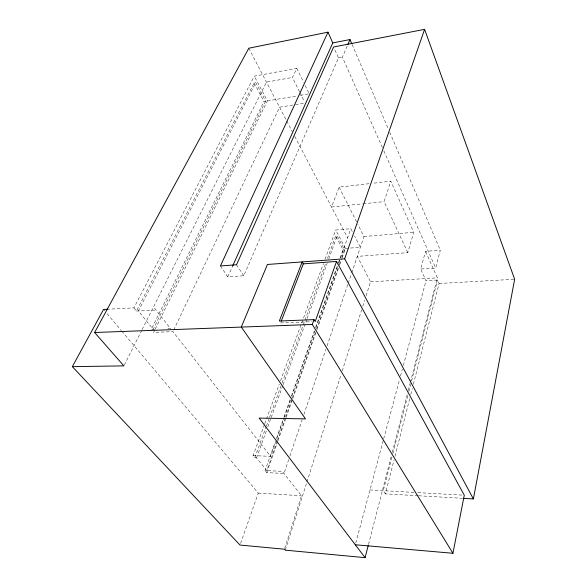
<?xml version="1.0" encoding="UTF-8"?>
<svg xmlns="http://www.w3.org/2000/svg" width="587" height="587" viewBox="0 0 587 587"><rect width="100%" height="100%" fill="white"/><g stroke="black" fill="none" stroke-linecap="round" stroke-linejoin="round"><path stroke-width="0.44" stroke-dasharray="2.94 2.2" d="M418.039 495.736L385.38 493.85L394.046 459.9M394.956 456.348L409.858 398.001M410.761 394.449L412.272 388.535M413.365 384.272L439.098 283.514L437.55 280.043L426.03 280.711L420.666 269.022L425.546 251.324L440.323 250.231L435.649 268.054L420.666 269.022M368.519 544.369L391.382 455.828M392.299 452.284L407.393 393.848M408.31 390.304L410.137 383.223M410.364 382.335L437.352 277.856L425.546 251.324M391.955 457.046L383.289 490.681L385.38 493.85M392.864 453.509L407.914 395.095M408.823 391.558L410.643 384.478M411.56 380.934L437.55 280.043M355.773 542.99L383.465 439.619M383.7 438.731L399.549 379.584M400.495 376.054L402.381 368.988M403.328 365.459L426.03 280.711M366.097 295.811L370.536 281.826L357.278 256.387L407.796 252.645L413.725 232.313L390.803 181.214L372.664 183.283M285.275 550.151L306.656 482.852M306.935 481.978L341.098 374.477M342.206 370.977L361.651 309.797M362.759 306.297L364.703 300.184M284.724 548.346L301.476 495.758L282.369 471.368L265.104 470.532L275.149 442.077M407.796 252.645L384.081 201.62L390.803 181.214M288.701 459.57L284.013 473.467L266.784 472.616L265.104 470.532M289.875 456.099L302.188 419.632M303.941 414.422L325.924 349.294M327.098 345.824L347.9 284.174M348.194 283.308L351.422 273.755M351.716 272.882L363.984 236.539L357.865 224.381M277.13 441.27L266.814 470.62L256.563 457.867L254.831 457.794L253.078 455.629L264.436 424.628M277.431 440.411L285.326 417.973M285.627 417.108L291.996 398.984M292.304 398.118L316.268 329.938M316.569 329.08L338.112 267.797M339.33 264.348L340.541 260.892M341.751 257.444L344.488 249.673L337.151 235.864L335.654 235.996L327.194 259.212M266.784 472.616L277.68 441.578M277.981 440.712L285.847 418.296M286.148 417.438L292.509 399.329M292.81 398.47L315.806 332.946M317.017 329.498L339.418 265.691M339.719 264.832L341.839 258.794M342.14 257.935L345.472 248.448L335.727 230.053L350.828 228.688L352.486 231.924M276.668 437.77L283.668 417.937M283.969 417.071L290.969 397.238M291.269 396.379L314.397 330.848M315.615 327.399L338.134 263.585M338.435 262.727L342.999 249.791L335.654 235.996M253.078 455.629L270.585 456.319L276.367 439.92M276.675 439.054L283.976 418.333M284.284 417.467L290.675 399.336M291.893 395.88L314.727 331.105M315.945 327.649L337.562 266.329M338.78 262.873L350.828 228.688M240.604 543.357L258.295 493.095L121.854 331.185M254.831 457.794L266.109 426.844M266.417 425.986L269.242 418.252M269.55 417.386L281.767 383.861M282.083 383.003L325.631 263.504M256.563 457.867L266.557 430.33M267.804 426.888L270.93 418.282M271.245 417.423L282.802 385.586M283.11 384.727L306.854 319.335M307.162 318.47L327.157 263.402M328.72 259.102L337.151 235.864M264.752 423.77L279.265 384.162M280.527 380.721L323.43 263.629M325.007 259.322L335.727 230.053M369.04 183.702L339.117 187.114L331.567 207.042L362.355 203.865M382.364 147.55L342.404 57.174L347.46 45.419M220.433 265.955L227.785 276.851L243.766 275.765L338.486 57.908L334.663 49.323M227.785 276.851L232.665 265.984M299.561 91.821L292.436 77.44L296.795 68.283L254.288 76.171L133.924 307.882L108.903 309.173M173.73 329.989L279.551 107.216L294.527 104.75M154.858 329.879L153.647 332.337L172.945 331.648L270.585 456.319M155.262 329.058L267.378 100.913L254.288 76.171M133.924 307.882L136.448 311.015L254.105 82.914L255.771 82.606L265.64 101.191L263.996 101.47L151.241 329.358L156.641 329.153M265.64 101.191L153.156 329.285L138.385 310.919L255.771 82.606M124.275 365.077L141.746 330.312M142.149 329.498L266.483 82.129L292.436 77.44M338.486 57.908L342.404 57.174M267.378 100.913L296.773 95.923M300.331 95.321L309.239 93.81L305.225 85.577M295.408 104.603L305.101 103.011M363.258 203.77L384.081 201.62M363.984 236.539L413.725 232.313M345.472 248.448L360.359 247.274L354.555 235.959M342.999 249.791L344.488 249.673M370.536 281.826L437.352 277.856M439.098 283.514L514.66 279.251M136.448 311.015L156.017 310.039M280.571 322.923L311.55 321.727M167.963 328.727L170.575 328.625L153.53 306.862M369.986 489.932L414.224 492.412M417.871 492.618L462.453 495.12M418.67 495.773L462.497 498.304M258.295 493.095L301.476 495.758M103.539 309.452L104.721 310.853M107.083 313.656L121.26 330.481M236.532 264.759L243.766 275.765M254.105 82.914L263.996 101.47M248.815 48.222L286.317 120.203M286.742 121.01L292.238 131.561M294.777 136.433L347.607 237.823M339.117 187.114L357.461 223.574M299.957 92.621L304.308 101.412M296.795 68.283L303.618 82.283M383.847 150.896L435.649 268.054M352.163 44.605L388.293 128.876M389.739 132.244L440.323 250.231"/><path stroke-width="0.88" d="M463.4 498.356L473.379 498.935L514.66 279.251L424.599 29.35L333.614 46.982L236.532 264.759L220.433 265.955L327.994 32.16L248.815 48.222L94.632 332.506L123.864 365.884L72.34 366.648L103.539 309.452L108.008 309.224M355.304 544.758L452.937 553.277L464.273 495.223L336.542 261.457L303.296 263.857L302.166 261.919L279.324 321.016L314.008 319.636L315.197 321.588L336.542 261.457M72.34 366.648L240.002 545.059L284.453 549.212L285.275 550.151L365.085 557.65L368.284 545.257M473.379 498.935L344.657 258.801L424.599 29.35M452.937 553.277L312.291 324.45L314.008 319.636M281.217 321.236L303.296 263.857M347.827 44.583L349.991 39.549L332.785 42.924L232.665 265.984M344.657 258.801L267.43 264.466L241.294 327.076L305.497 418.883L259.146 418.091L365.085 557.65M94.632 332.506L312.291 324.45M327.994 32.16L332.785 42.924M349.991 39.549L351.796 43.761"/></g></svg>
